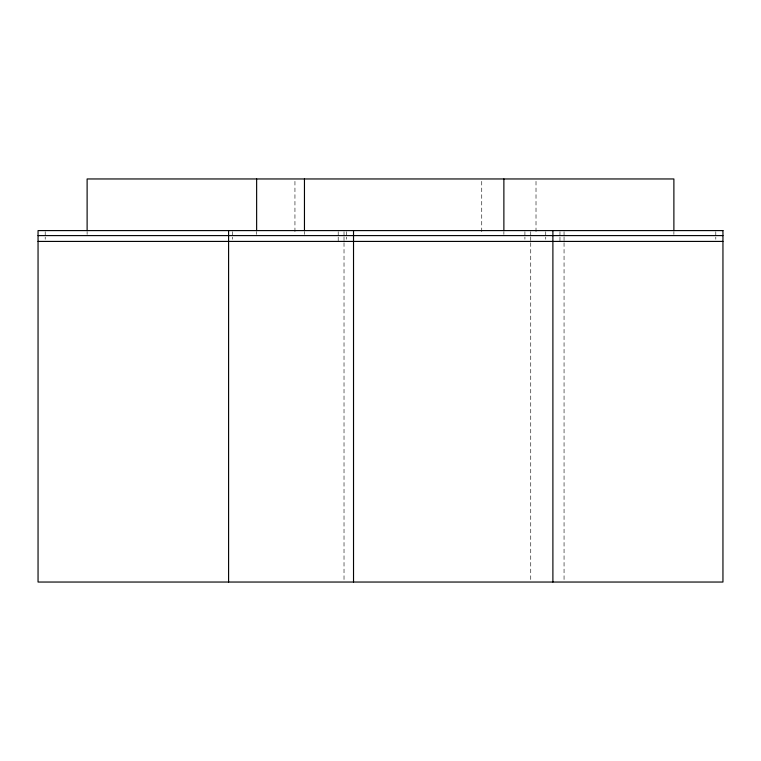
<?xml version="1.0" encoding="UTF-8"?>
<svg xmlns="http://www.w3.org/2000/svg" width="761" height="761" viewBox="0 0 761 761"><rect width="100%" height="100%" fill="white"/><g stroke="black" fill="none" stroke-linecap="round" stroke-linejoin="round"><path stroke-width="0.57" stroke-dasharray="3.81 2.85" d="M715.797 231.677L715.797 236.005M715.797 237.09L715.797 239.258M673.885 232.048L673.885 234.417M564.053 231.677L564.053 236.005M564.053 236.776L564.053 241.522M564.053 242.711L564.053 582.041M559.963 231.677L559.963 236.005M559.963 237.09L559.963 241.418M545.742 231.677L545.742 236.005M545.742 237.09L545.742 239.258M536.01 181.318L536.01 234.417M530.74 231.677L530.74 236.005M530.74 236.776L530.74 241.522M530.74 242.711L530.74 580.852M524.909 231.677L524.909 236.005M524.909 237.09L524.909 239.258M503.877 232.048L503.877 234.417M481.742 181.318L481.742 234.417M346.36 231.677L346.36 236.005M346.36 237.09L346.36 239.258M344.02 231.677L344.02 236.005M344.02 236.776L344.02 241.522M344.02 242.711L344.02 580.852M338.198 231.677L338.198 236.005M338.198 237.09L338.198 241.418M304.457 232.048L304.457 234.417M294.945 181.318L294.945 234.417M256.638 232.048L256.638 234.417M232.685 231.677L232.685 236.005M232.685 237.09L232.685 239.258M87.115 232.048L87.115 234.417M45.203 231.677L45.203 236.005M45.203 237.09L45.203 239.258"/><path stroke-width="1.14" d="M38.05 235.596L552.895 235.596M553.285 235.596L722.95 235.596M38.05 241.418L552.895 241.418M553.285 241.418L722.95 241.418M673.885 230.868L673.885 178.959L87.115 178.959L87.115 230.868M552.895 230.593L552.895 582.041M503.877 178.959L503.877 230.868M353.523 230.593L353.523 582.041M304.457 178.959L304.457 230.868M256.638 178.959L256.638 230.868M228.595 230.593L228.595 582.041M722.95 230.593L38.05 230.593L38.05 582.041L722.95 582.041L722.95 230.593"/></g></svg>
